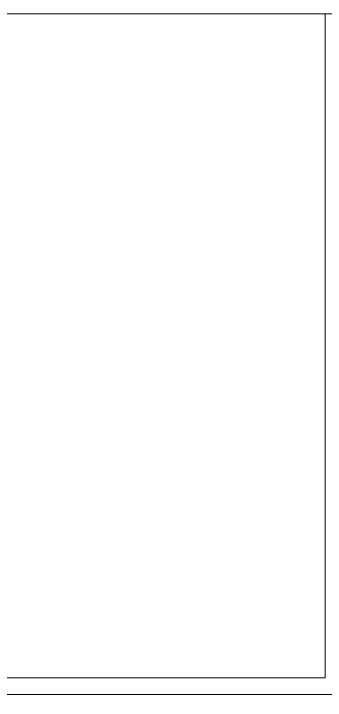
# Model space of a CAD drawing. Extents: x -2598 to 23780, y 0 to 8114.
# Drawn here: x 1924.9 to 1962.5, y 3802.3 to 3885 of the extents above; entities that cross this region are included whole.
import ezdxf

# ---------------------------------------------------------------- set-up
doc = ezdxf.new("R2010")
doc.units = 0
doc.header["$LTSCALE"] = 25
doc.header["$MEASUREMENT"] = 0
doc.layers.get('0').update_dxf_attribs({"color": 9, "lineweight": 9})
for name, color, linetype, lineweight in [('01', 9, 'Continuous', 9), ('10', 9, 'Continuous', 9), ('14', 9, 'Continuous', 9), ('35', 9, 'Continuous', 9), ('40B', 9, 'Continuous', 9)]:
    doc.layers.add(name, color=color, linetype=linetype, lineweight=lineweight)

# ---------------------------------------------------------------- blocks, each defined once
blk = doc.blocks.new('p-kolon_80x80')
blk.add_lwpolyline([(-40, -40), (40, -40), (40, 40), (-40, 40)], close=True)
blk = doc.blocks.new('p-zemin kat')
at = {"layer": '14'}
blk.add_lwpolyline([(1753, 3879.3), (1753, 3863), (1880.5, 3863), (1880.5, 3803), (1964.5, 3803), (1964.5, 3863), (2007, 3863), (2007, 3879.3)], dxfattribs=at)
at = {"layer": '40B'}
blk.add_lwpolyline([(2222.5, 2815), (2222.5, 3885), (1162.5, 3885), (1162.5, 2865), (1162.5, 2865), (1162.5, 2815), (2222.5, 2815)], close=True, dxfattribs=at)
at = {"layer": '01'}
blk.add_blockref('p-kolon_80x80', (1922.5, 3845), dxfattribs=at)

msp = doc.modelspace()

# ---------------------------------------------------------------- linework, layer by layer
at = {"layer": '35'}
msp.add_lwpolyline([(1184.5, 2827), (1964.5, 2827), (1964.5, 2827), (2200.5, 2827), (2200.5, 3863), (1964.5, 3863), (1964.5, 3803), (1880.5, 3803), (1880.5, 3863), (1264.5, 3863), (1264.5, 3803), (1184.5, 3803)], close=True, dxfattribs=at)

# ---------------------------------------------------------------- block references
at = {"layer": '10'}
msp.add_blockref('p-zemin kat', (0, 0), dxfattribs=at)

doc.saveas('drawing.dxf')
